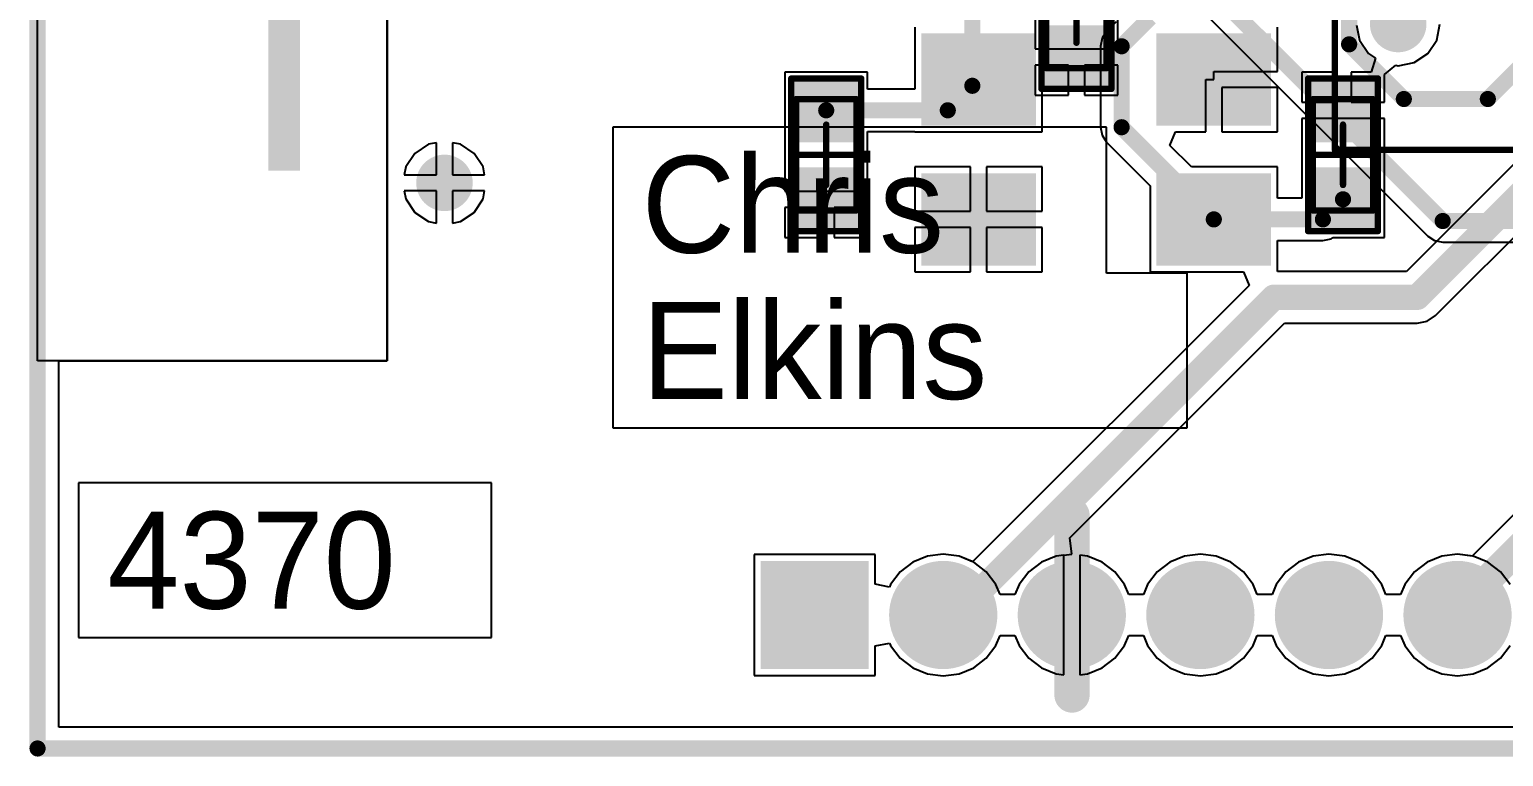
# Model space of a CAD drawing. Extents: x 1.5 to 6.07, y 1.57 to 4.74.
# Drawn here: x 1.503 to 2.416, y 3.656 to 4.107 of the extents above; entities that cross this region are included whole.
import ezdxf

# ---------------------------------------------------------------- set-up
doc = ezdxf.new("R2010")
doc.units = 0
for name, color, linetype in [('BOTTOMLAYER', 5, 'CONTINUOUS'), ('BOTTOMPASTE', 16, 'CONTINUOUS'), ('BOTTOMSOLDER', 6, 'CONTINUOUS'), ('KEEPOUTLAYER', 6, 'CONTINUOUS'), ('MECHANICAL13', 56, 'CONTINUOUS'), ('MECHANICAL15', 56, 'CONTINUOUS'), ('MULTILAYER', 9, 'CONTINUOUS'), ('PADHOLELAYER', 156, 'CONTINUOUS'), ('TOPLAYER', 1, 'CONTINUOUS'), ('TOPPASTE', 8, 'CONTINUOUS'), ('TOPSOLDER', 216, 'CONTINUOUS'), ('VIAHOLELAYER', 16, 'CONTINUOUS')]:
    doc.layers.add(name, color=color, linetype=linetype)

msp = doc.modelspace()

# ---------------------------------------------------------------- linework, layer by layer
at = {"layer": 'BOTTOMLAYER'}
for p, q in [((1.724409, 3.901575), (1.724409, 4.529374)), ((2.051181, 4.108307), (2.051181, 4.069898)), ((2.129921, 4.043347), (2.129921, 4.108307)), ((2.175791, 4.111677), (2.169852, 4.105738)), ((2.27559, 4.080827), (2.27559, 4.108307)), ((2.324663, 4.109529), (2.326492, 4.100336)), ((2.374296, 4.100336), (2.376265, 4.110236)), ((2.167007, 4.10148), (2.166008, 4.096457)), ((2.169852, 4.105738), (2.167007, 4.10148)), ((2.326492, 4.100336), (2.3321, 4.091943)), ((2.368687, 4.091943), (2.374296, 4.100336)), ((2.166008, 4.096457), (2.166008, 4.046299)), ((2.3321, 4.091943), (2.336359, 4.089097)), ((2.336359, 4.089097), (2.333719, 4.080394)), ((2.360294, 4.086334), (2.368687, 4.091943)), ((2.021811, 4.080394), (1.97063, 4.080394)), ((1.97063, 4.080394), (1.97063, 4.03315)), ((2.021811, 4.069898), (2.021811, 4.080394)), ((2.23621, 4.075837), (2.23621, 4.080827)), ((2.23621, 4.080827), (2.27559, 4.080827)), ((2.31122, 4.080394), (2.29063, 4.080394)), ((2.29063, 4.080394), (2.29063, 4.061772)), ((2.31122, 4.061772), (2.31122, 4.080394)), ((2.333719, 4.080394), (2.32122, 4.080394)), ((2.32122, 4.080394), (2.32122, 4.061772)), ((2.341811, 4.078905), (2.348841, 4.084674)), ((2.348841, 4.084674), (2.350394, 4.084365)), ((2.350394, 4.084365), (2.360294, 4.086334)), ((2.23122, 4.043347), (2.23122, 4.075837)), ((2.23122, 4.075837), (2.23621, 4.075837)), ((2.27559, 4.070827), (2.24122, 4.070827)), ((2.24122, 4.070827), (2.24122, 4.043347)), ((2.27559, 4.043347), (2.27559, 4.070827)), ((2.341811, 4.061772), (2.341811, 4.078905)), ((2.051181, 4.069898), (2.021811, 4.069898)), ((2.29063, 4.061772), (2.31122, 4.061772)), ((2.32122, 4.061772), (2.341811, 4.061772)), ((2.021811, 4.03315), (2.021811, 4.043646)), ((2.021811, 4.043646), (2.051181, 4.043646)), ((2.051181, 4.043646), (2.051181, 4.043347)), ((2.166008, 4.046299), (2.167007, 4.041276)), ((2.341811, 4.051772), (2.29063, 4.051772)), ((2.29063, 4.051772), (2.29063, 4.03315)), ((2.341811, 4.03315), (2.341811, 4.051772)), ((2.450108, 4.051555), (2.355554, 3.957001)), ((1.749942, 4.035713), (1.741549, 4.030105)), ((1.754843, 4.036688), (1.749942, 4.035713)), ((1.754843, 4.016811), (1.754843, 4.036688)), ((1.769743, 4.035713), (1.764843, 4.036688)), ((1.764843, 4.036688), (1.764843, 4.016811)), ((1.778136, 4.030105), (1.769743, 4.035713)), ((2.051181, 4.043347), (2.129921, 4.043347)), ((2.167007, 4.041276), (2.169852, 4.037018)), ((2.169852, 4.037018), (2.169852, 4.037018)), ((2.169852, 4.037018), (2.169852, 4.037018)), ((2.169852, 4.037018), (2.169852, 4.037017)), ((2.169852, 4.037017), (2.169852, 4.037018)), ((2.169852, 4.037018), (2.19685, 4.01002)), ((2.209052, 4.034944), (2.212532, 4.043347)), ((2.222303, 4.021693), (2.209052, 4.034944)), ((2.212532, 4.043347), (2.23122, 4.043347)), ((2.24122, 4.043347), (2.27559, 4.043347)), ((2.373558, 3.929591), (2.483029, 4.039062)), ((1.741549, 4.030105), (1.735941, 4.021711)), ((1.783744, 4.021711), (1.778136, 4.030105)), ((1.97063, 4.03315), (1.97063, 4.03315)), ((1.97063, 4.03315), (1.97063, 4.025276)), ((1.97063, 4.025276), (1.97063, 4.025276)), ((1.97063, 4.025276), (1.97063, 4.006654)), ((2.021811, 4.025276), (2.021811, 4.03315)), ((2.021811, 4.03315), (2.021811, 4.03315)), ((2.021811, 4.006654), (2.021811, 4.025276)), ((2.021811, 4.025276), (2.021811, 4.025276)), ((2.021811, 4.025276), (2.021811, 4.025276)), ((2.021811, 4.025276), (2.021811, 4.025276)), ((2.29063, 4.03315), (2.29063, 4.03315)), ((2.29063, 4.03315), (2.29063, 4.025275)), ((2.29063, 4.025275), (2.29063, 4.025275)), ((2.29063, 4.025275), (2.29063, 4.002339)), ((2.341811, 4.025276), (2.341811, 4.03315)), ((2.341811, 4.03315), (2.341811, 4.03315)), ((2.341811, 3.978032), (2.341811, 4.025276)), ((2.341811, 4.025276), (2.341811, 4.025276)), ((2.341811, 4.025276), (2.341811, 4.025275)), ((2.341811, 4.025275), (2.341811, 4.025276)), ((1.735941, 4.021711), (1.734966, 4.016811)), ((1.734966, 4.016811), (1.754843, 4.016811)), ((1.764843, 4.016811), (1.784719, 4.016811)), ((1.784719, 4.016811), (1.783744, 4.021711)), ((2.085551, 4.021693), (2.051181, 4.021693)), ((2.051181, 4.021693), (2.051181, 3.994213)), ((2.085551, 3.994213), (2.085551, 4.021693)), ((2.129921, 4.021693), (2.095551, 4.021693)), ((2.095551, 4.021693), (2.095551, 3.994213)), ((2.129921, 3.994213), (2.129921, 4.021693)), ((2.27559, 4.021693), (2.222303, 4.021693)), ((2.27559, 4.002339), (2.27559, 4.021693)), ((2.19685, 4.01002), (2.19685, 3.956732)), ((1.754843, 4.006811), (1.734966, 4.006811)), ((1.734966, 4.006811), (1.735941, 4.001911)), ((1.735941, 4.001911), (1.741549, 3.993517)), ((1.754843, 3.986934), (1.754843, 4.006811)), ((1.784719, 4.006811), (1.764843, 4.006811)), ((1.764843, 4.006811), (1.764843, 3.986934)), ((1.778136, 3.993517), (1.783744, 4.001911)), ((1.783744, 4.001911), (1.784719, 4.006811)), ((1.97063, 4.006654), (2.021811, 4.006654)), ((2.29063, 4.002339), (2.27559, 4.002339)), ((1.741549, 3.993517), (1.749942, 3.987909)), ((1.769743, 3.987909), (1.778136, 3.993517)), ((1.99122, 3.996654), (1.97063, 3.996654)), ((1.97063, 3.996654), (1.97063, 3.978032)), ((1.99122, 3.978032), (1.99122, 3.996654)), ((2.021811, 3.996654), (2.00122, 3.996654)), ((2.00122, 3.996654), (2.00122, 3.978032)), ((2.021811, 3.978032), (2.021811, 3.996654)), ((2.051181, 3.994213), (2.085551, 3.994213)), ((2.095551, 3.994213), (2.129921, 3.994213)), ((1.749942, 3.987909), (1.754843, 3.986934)), ((1.764843, 3.986934), (1.769743, 3.987909)), ((2.085551, 3.984213), (2.051181, 3.984213)), ((2.051181, 3.984213), (2.051181, 3.956732)), ((2.085551, 3.956732), (2.085551, 3.984213)), ((2.129921, 3.984213), (2.095551, 3.984213)), ((2.095551, 3.984213), (2.095551, 3.956732)), ((2.129921, 3.956732), (2.129921, 3.984213)), ((1.97063, 3.978032), (1.99122, 3.978032)), ((2.00122, 3.978032), (2.021811, 3.978032)), ((2.27559, 3.957001), (2.27559, 3.976087)), ((2.27559, 3.976087), (2.303779, 3.976087)), ((2.303779, 3.976087), (2.308803, 3.977086)), ((2.308803, 3.977086), (2.310218, 3.978032)), ((2.310218, 3.978032), (2.341811, 3.978032)), ((2.051181, 3.956732), (2.085551, 3.956732)), ((2.095551, 3.956732), (2.129921, 3.956732)), ((2.19685, 3.956732), (2.2546, 3.956732)), ((2.2546, 3.956732), (2.25808, 3.94833)), ((2.355554, 3.957001), (2.27559, 3.957001)), ((2.25808, 3.94833), (2.086815, 3.777065)), ((2.146977, 3.791813), (2.280053, 3.924888)), ((2.280053, 3.924888), (2.362204, 3.924888)), ((2.362204, 3.924888), (2.362205, 3.924888)), ((2.362205, 3.924888), (2.36733, 3.925908)), ((2.36733, 3.925908), (2.368349, 3.926111)), ((2.368349, 3.926111), (2.373558, 3.929591)), ((2.373558, 3.929591), (2.373559, 3.929591)), ((2.373559, 3.929591), (2.373558, 3.929591)), ((1.521, 3.674543), (1.521, 3.901575)), ((1.521, 3.901575), (1.724409, 3.901575)), ((2.148293, 3.781821), (2.146977, 3.791813)), ((2.026464, 3.781496), (1.951661, 3.781496)), ((1.951661, 3.781496), (1.951661, 3.706693)), ((2.026464, 3.763225), (2.026464, 3.781496)), ((2.058914, 3.780533), (2.049816, 3.776765)), ((2.068678, 3.781819), (2.058914, 3.780533)), ((2.078442, 3.780533), (2.068678, 3.781819)), ((2.086815, 3.777065), (2.078442, 3.780533)), ((2.143293, 3.781163), (2.148293, 3.781821)), ((2.143293, 3.744085), (2.143293, 3.781163)), ((2.158057, 3.780533), (2.153293, 3.78116)), ((2.153293, 3.78116), (2.153293, 3.744085)), ((2.167155, 3.776765), (2.158057, 3.780533)), ((2.218145, 3.780533), (2.209046, 3.776765)), ((2.227908, 3.781819), (2.218145, 3.780533)), ((2.237672, 3.780533), (2.227908, 3.781819)), ((2.24677, 3.776765), (2.237672, 3.780533)), ((2.29776, 3.780533), (2.288661, 3.776765)), ((2.307523, 3.781819), (2.29776, 3.780533)), ((2.317287, 3.780533), (2.307523, 3.781819)), ((2.326386, 3.776765), (2.317287, 3.780533)), ((2.377375, 3.780533), (2.368277, 3.776765)), ((2.387139, 3.781819), (2.377375, 3.780533)), ((2.396902, 3.780533), (2.387139, 3.781819)), ((2.406001, 3.776765), (2.396902, 3.780533)), ((2.042003, 3.77077), (2.036008, 3.762957)), ((2.049816, 3.776765), (2.042003, 3.77077)), ((2.174968, 3.77077), (2.167155, 3.776765)), ((2.180963, 3.762957), (2.174968, 3.77077)), ((2.201233, 3.77077), (2.195238, 3.762957)), ((2.209046, 3.776765), (2.201233, 3.77077)), ((2.254583, 3.77077), (2.24677, 3.776765)), ((2.260578, 3.762957), (2.254583, 3.77077)), ((2.280848, 3.77077), (2.274853, 3.762957)), ((2.288661, 3.776765), (2.280848, 3.77077)), ((2.334198, 3.77077), (2.326386, 3.776765)), ((2.340194, 3.762957), (2.334198, 3.77077)), ((2.360464, 3.77077), (2.354469, 3.762957)), ((2.368277, 3.776765), (2.360464, 3.77077)), ((2.413814, 3.77077), (2.406001, 3.776765)), ((2.419809, 3.762957), (2.413814, 3.77077)), ((2.035384, 3.76145), (2.026464, 3.763225)), ((2.036008, 3.762957), (2.035384, 3.76145)), ((2.183553, 3.756703), (2.180963, 3.762957)), ((2.195238, 3.762957), (2.192648, 3.756703)), ((2.263169, 3.756703), (2.260578, 3.762957)), ((2.274853, 3.762957), (2.272263, 3.756703)), ((2.342784, 3.756703), (2.340194, 3.762957)), ((2.354469, 3.762957), (2.351878, 3.756703)), ((2.192648, 3.756703), (2.183553, 3.756703)), ((2.272263, 3.756703), (2.263169, 3.756703)), ((2.351878, 3.756703), (2.342784, 3.756703)), ((2.143293, 3.707029), (2.143293, 3.744085)), ((2.153293, 3.744085), (2.153293, 3.707029)), ((2.026464, 3.724964), (2.035384, 3.726739)), ((2.026464, 3.706693), (2.026464, 3.724964)), ((2.035384, 3.726739), (2.036008, 3.725232)), ((2.036008, 3.725232), (2.042003, 3.71742)), ((2.095353, 3.71742), (2.101348, 3.725232)), ((2.101348, 3.725232), (2.103938, 3.731486)), ((2.103938, 3.731486), (2.113033, 3.731486)), ((2.113033, 3.731486), (2.115623, 3.725232)), ((2.115623, 3.725232), (2.121618, 3.71742)), ((2.174968, 3.71742), (2.180963, 3.725232)), ((2.180963, 3.725232), (2.183553, 3.731486)), ((2.183553, 3.731486), (2.192648, 3.731486)), ((2.192648, 3.731486), (2.195238, 3.725232)), ((2.195238, 3.725232), (2.201233, 3.71742)), ((2.254583, 3.71742), (2.260578, 3.725232)), ((2.260578, 3.725232), (2.263169, 3.731486)), ((2.263169, 3.731486), (2.272263, 3.731486)), ((2.272263, 3.731486), (2.274853, 3.725232)), ((2.274853, 3.725232), (2.280848, 3.71742)), ((2.334198, 3.71742), (2.340194, 3.725232)), ((2.340194, 3.725232), (2.342784, 3.731486)), ((2.342784, 3.731486), (2.351878, 3.731486)), ((2.351878, 3.731486), (2.354469, 3.725232)), ((2.354469, 3.725232), (2.360464, 3.71742)), ((2.413814, 3.71742), (2.419809, 3.725232)), ((2.042003, 3.71742), (2.049816, 3.711424)), ((2.08754, 3.711424), (2.095353, 3.71742)), ((2.121618, 3.71742), (2.129431, 3.711424)), ((2.167155, 3.711424), (2.174968, 3.71742)), ((2.201233, 3.71742), (2.209046, 3.711424)), ((2.24677, 3.711424), (2.254583, 3.71742)), ((2.280848, 3.71742), (2.288661, 3.711424)), ((2.326386, 3.711424), (2.334198, 3.71742)), ((2.360464, 3.71742), (2.368277, 3.711424)), ((2.406001, 3.711424), (2.413814, 3.71742)), ((1.951661, 3.706693), (2.026464, 3.706693)), ((2.049816, 3.711424), (2.058914, 3.707656)), ((2.058914, 3.707656), (2.068678, 3.70637)), ((2.068678, 3.70637), (2.078442, 3.707656)), ((2.078442, 3.707656), (2.08754, 3.711424)), ((2.129431, 3.711424), (2.138529, 3.707656)), ((2.138529, 3.707656), (2.143293, 3.707029)), ((2.153293, 3.707029), (2.158057, 3.707656)), ((2.158057, 3.707656), (2.167155, 3.711424)), ((2.209046, 3.711424), (2.218145, 3.707656)), ((2.218145, 3.707656), (2.227908, 3.70637)), ((2.227908, 3.70637), (2.237672, 3.707656)), ((2.237672, 3.707656), (2.24677, 3.711424)), ((2.288661, 3.711424), (2.29776, 3.707656)), ((2.29776, 3.707656), (2.307523, 3.70637)), ((2.307523, 3.70637), (2.317287, 3.707656)), ((2.317287, 3.707656), (2.326386, 3.711424)), ((2.368277, 3.711424), (2.377375, 3.707656)), ((2.377375, 3.707656), (2.387139, 3.70637)), ((2.387139, 3.70637), (2.396902, 3.707656)), ((2.396902, 3.707656), (2.406001, 3.711424)), ((3.093173, 3.674543), (1.521, 3.674543))]:
    msp.add_line(p, q, dxfattribs=at)
for points, const_width in [([(2.086693, 4.071969), (2.086693, 4.209134)], 0.01), ([(2.179134, 4.096457), (2.196831, 4.114154)], 0.01), ([(2.179134, 4.046299), (2.179134, 4.096457)], 0.01), ([(2.071496, 4.056772), (2.086693, 4.071969)], 0.01), ([(1.99622, 4.056772), (2.071496, 4.056772)], 0.01), ([(2.362205, 3.940945), (2.476378, 4.055118)], 0.015748), ([(2.179134, 4.046299), (2.23622, 3.989213)], 0.01), ([(2.303779, 3.989213), (2.31622, 4.001654)], 0.01), ([(2.23622, 3.989213), (2.303779, 3.989213)], 0.01), ([(2.076552, 3.744095), (2.273402, 3.940945)], 0.015748), ([(2.273402, 3.940945), (2.362205, 3.940945)], 0.015748)]:
    msp.add_lwpolyline(points, dxfattribs=dict(at, const_width=const_width))
for points, const_width in [([(2.341644, 4.110236, 1), (2.359144, 4.110236, 1)], 0.0175), ([(2.176634, 4.096457, 1), (2.181634, 4.096457, 1)], 0.005), ([(2.176634, 4.096457, 1), (2.181634, 4.096457, 1)], 0.005), ([(2.084193, 4.071969, 1), (2.089193, 4.071969, 1)], 0.005), ([(2.084193, 4.071969, 1), (2.089193, 4.071969, 1)], 0.005), ([(1.99372, 4.056772, 1), (1.99872, 4.056772, 1)], 0.005), ([(2.068996, 4.056772, 1), (2.073996, 4.056772, 1)], 0.005), ([(2.068996, 4.056772, 1), (2.073996, 4.056772, 1)], 0.005), ([(2.176634, 4.046299, 1), (2.181634, 4.046299, 1)], 0.005), ([(2.176634, 4.046299, 1), (2.181634, 4.046299, 1)], 0.005), ([(1.751092, 4.011811, 1), (1.768593, 4.011811, 1)], 0.0175), ([(2.31372, 4.001654, 1), (2.31872, 4.001654, 1)], 0.005), ([(2.23372, 3.989213, 1), (2.23872, 3.989213, 1)], 0.005), ([(2.23372, 3.989213, 1), (2.23872, 3.989213, 1)], 0.005), ([(2.301279, 3.989213, 1), (2.306279, 3.989213, 1)], 0.005), ([(2.301279, 3.989213, 1), (2.306279, 3.989213, 1)], 0.005), ([(2.269465, 3.940945, 1), (2.277339, 3.940945, 1)], 0.007874), ([(2.269465, 3.940945, 1), (2.277339, 3.940945, 1)], 0.007874), ([(2.358268, 3.940945, 1), (2.366142, 3.940945, 1)], 0.007874), ([(2.358268, 3.940945, 1), (2.366142, 3.940945, 1)], 0.007874), ([(2.053914, 3.744095, 1), (2.083442, 3.744095, 1)], 0.029528), ([(2.133529, 3.744095, 1), (2.163057, 3.744095, 1)], 0.029528), ([(2.213144, 3.744095, 1), (2.242672, 3.744095, 1)], 0.029528), ([(2.29276, 3.744095, 1), (2.322287, 3.744095, 1)], 0.029528), ([(2.372375, 3.744095, 1), (2.401902, 3.744095, 1)], 0.029528), ([(2.072615, 3.744095, 1), (2.080489, 3.744095, 1)], 0.007874)]:
    msp.add_lwpolyline(points, format="xyb", close=True, dxfattribs=dict(at, const_width=const_width))
for points in [[(1.650788, 4.136614), (1.650788, 4.019291), (1.670473, 4.136614), (1.670473, 4.019291)], [(2.122047, 4.100433), (2.059055, 4.100433), (2.122047, 4.051221), (2.059055, 4.051221)], [(2.267716, 4.100433), (2.204724, 4.100433), (2.267716, 4.051221), (2.204724, 4.051221)], [(1.978504, 4.041024), (2.013937, 4.041024), (1.978504, 4.07252), (2.013937, 4.07252)], [(2.333937, 4.07252), (2.298504, 4.07252), (2.333937, 4.041024), (2.298504, 4.041024)], [(1.978504, 3.985906), (2.013937, 3.985906), (1.978504, 4.017402), (2.013937, 4.017402)], [(2.333937, 4.017402), (2.298504, 4.017402), (2.333937, 3.985906), (2.298504, 3.985906)], [(2.122047, 4.013819), (2.059055, 4.013819), (2.122047, 3.964606), (2.059055, 3.964606)], [(2.267716, 4.013819), (2.204724, 4.013819), (2.267716, 3.964606), (2.204724, 3.964606)], [(1.959535, 3.714567), (2.01859, 3.714567), (1.959535, 3.773622), (2.01859, 3.773622)]]:
    msp.add_solid(points, dxfattribs=at)
at = {"layer": 'BOTTOMPASTE'}
for points in [[(2.122047, 4.100433), (2.059055, 4.100433), (2.122047, 4.051221), (2.059055, 4.051221)], [(2.267716, 4.100433), (2.204724, 4.100433), (2.267716, 4.051221), (2.204724, 4.051221)], [(1.978504, 4.041024), (2.013937, 4.041024), (1.978504, 4.07252), (2.013937, 4.07252)], [(2.333937, 4.07252), (2.298504, 4.07252), (2.333937, 4.041024), (2.298504, 4.041024)], [(1.978504, 3.985906), (2.013937, 3.985906), (1.978504, 4.017402), (2.013937, 4.017402)], [(2.333937, 4.017402), (2.298504, 4.017402), (2.333937, 3.985906), (2.298504, 3.985906)], [(2.122047, 4.013819), (2.059055, 4.013819), (2.122047, 3.964606), (2.059055, 3.964606)], [(2.267716, 4.013819), (2.204724, 4.013819), (2.267716, 3.964606), (2.204724, 3.964606)]]:
    msp.add_solid(points, dxfattribs=at)
at = {"layer": 'BOTTOMSOLDER', "const_width": 0.033528}
for points in [[(2.051914, 3.744095, 1), (2.085442, 3.744095, 1)], [(2.131529, 3.744095, 1), (2.165057, 3.744095, 1)], [(2.211145, 3.744095, 1), (2.244672, 3.744095, 1)], [(2.29076, 3.744095, 1), (2.324287, 3.744095, 1)], [(2.370375, 3.744095, 1), (2.403903, 3.744095, 1)]]:
    msp.add_lwpolyline(points, format="xyb", close=True, dxfattribs=at)
at = {"layer": 'BOTTOMSOLDER'}
for points in [[(2.126047, 4.104433), (2.055055, 4.104433), (2.126047, 4.047221), (2.055055, 4.047221)], [(2.271716, 4.104433), (2.200724, 4.104433), (2.271716, 4.047221), (2.200724, 4.047221)], [(1.974504, 4.037024), (2.017937, 4.037024), (1.974504, 4.07652), (2.017937, 4.07652)], [(2.337937, 4.07652), (2.294504, 4.07652), (2.337937, 4.037024), (2.294504, 4.037024)], [(1.974504, 3.981906), (2.017937, 3.981906), (1.974504, 4.021402), (2.017937, 4.021402)], [(2.126047, 4.017819), (2.055055, 4.017819), (2.126047, 3.960606), (2.055055, 3.960606)], [(2.271716, 4.017819), (2.200724, 4.017819), (2.271716, 3.960606), (2.200724, 3.960606)], [(2.337937, 4.021402), (2.294504, 4.021402), (2.337937, 3.981906), (2.294504, 3.981906)], [(1.955535, 3.710567), (2.02259, 3.710567), (1.955535, 3.777622), (2.02259, 3.777622)]]:
    msp.add_solid(points, dxfattribs=at)
at = {"layer": 'KEEPOUTLAYER', "const_width": 0.01}
for points in [[(1.507874, 3.661417), (1.507874, 4.73622)], [(1.507874, 3.661417), (3.106299, 3.661417)]]:
    msp.add_lwpolyline(points, dxfattribs=at)
at = {"layer": 'KEEPOUTLAYER', "const_width": 0.005}
msp.add_lwpolyline([(1.505374, 3.661417, 1), (1.510374, 3.661417, 1)], format="xyb", close=True, dxfattribs=at)
msp.add_lwpolyline([(1.505374, 3.661417, 1), (1.510374, 3.661417, 1)], format="xyb", close=True, dxfattribs=at)
at = {"layer": 'MECHANICAL13', "const_width": 0.003937}
for points in [[(2.13248, 4.082874), (2.13248, 4.151772)], [(2.169882, 4.082874), (2.169882, 4.151772)], [(2.13248, 4.082874), (2.169882, 4.082874)], [(1.97752, 4.063662), (2.014921, 4.063662)], [(1.97752, 3.994764), (1.97752, 4.063662)], [(2.014921, 3.994764), (2.014921, 4.063662)], [(2.297519, 4.063662), (2.334921, 4.063662)], [(2.297519, 3.994764), (2.297519, 4.063662)], [(2.334921, 3.994764), (2.334921, 4.063662)], [(1.97752, 3.994764), (2.014921, 3.994764)], [(2.297519, 3.994764), (2.334921, 3.994764)]]:
    msp.add_lwpolyline(points, dxfattribs=at)
at = {"layer": 'MECHANICAL13', "const_width": 0.001969}
for points in [[(2.131496, 4.082874, 1), (2.133464, 4.082874, 1)], [(2.131496, 4.082874, 1), (2.133464, 4.082874, 1)], [(2.168897, 4.082874, 1), (2.170866, 4.082874, 1)], [(2.168897, 4.082874, 1), (2.170866, 4.082874, 1)], [(1.976535, 4.063662, 1), (1.978504, 4.063662, 1)], [(1.976535, 4.063662, 1), (1.978504, 4.063662, 1)], [(2.013937, 4.063662, 1), (2.015905, 4.063662, 1)], [(2.013937, 4.063662, 1), (2.015905, 4.063662, 1)], [(2.296535, 4.063662, 1), (2.298504, 4.063662, 1)], [(2.296535, 4.063662, 1), (2.298504, 4.063662, 1)], [(2.333937, 4.063662, 1), (2.335905, 4.063662, 1)], [(2.333937, 4.063662, 1), (2.335905, 4.063662, 1)], [(1.976535, 3.994764, 1), (1.978504, 3.994764, 1)], [(1.976535, 3.994764, 1), (1.978504, 3.994764, 1)], [(2.013937, 3.994764, 1), (2.015905, 3.994764, 1)], [(2.013937, 3.994764, 1), (2.015905, 3.994764, 1)], [(2.296535, 3.994764, 1), (2.298504, 3.994764, 1)], [(2.296535, 3.994764, 1), (2.298504, 3.994764, 1)], [(2.333937, 3.994764, 1), (2.335905, 3.994764, 1)], [(2.333937, 3.994764, 1), (2.335905, 3.994764, 1)]]:
    msp.add_lwpolyline(points, format="xyb", close=True, dxfattribs=at)
at = {"layer": 'MECHANICAL15', "const_width": 0.003937}
for points in [[(2.311181, 4.032284), (2.311181, 4.599213)], [(2.129527, 4.070079), (2.129527, 4.164567)], [(2.172835, 4.070079), (2.172835, 4.164567)], [(2.151181, 4.098622), (2.151181, 4.136024)], [(1.974567, 4.076457), (2.017874, 4.076457)], [(1.974567, 3.981969), (1.974567, 4.076457)], [(2.017874, 3.981969), (2.017874, 4.076457)], [(2.129527, 4.070079), (2.172835, 4.070079)], [(2.294567, 4.076457), (2.337874, 4.076457)], [(2.294567, 3.981969), (2.294567, 4.076457)], [(2.337874, 3.981969), (2.337874, 4.076457)], [(1.99622, 4.010512), (1.99622, 4.047913)], [(2.31622, 4.010512), (2.31622, 4.047913)], [(1.97752, 4.029213), (2.014921, 4.029213)], [(2.297519, 4.029213), (2.334921, 4.029213)], [(2.311181, 4.032284), (2.87811, 4.032284)], [(1.974567, 3.981969), (2.017874, 3.981969)], [(2.294567, 3.981969), (2.337874, 3.981969)]]:
    msp.add_lwpolyline(points, dxfattribs=at)
at = {"layer": 'MECHANICAL15', "const_width": 0.001969}
for points in [[(2.150197, 4.098622, 1), (2.152165, 4.098622, 1)], [(1.973583, 4.076457, 1), (1.975551, 4.076457, 1)], [(1.973583, 4.076457, 1), (1.975551, 4.076457, 1)], [(2.01689, 4.076457, 1), (2.018858, 4.076457, 1)], [(2.01689, 4.076457, 1), (2.018858, 4.076457, 1)], [(2.128543, 4.070079, 1), (2.130512, 4.070079, 1)], [(2.128543, 4.070079, 1), (2.130512, 4.070079, 1)], [(2.17185, 4.070079, 1), (2.173819, 4.070079, 1)], [(2.17185, 4.070079, 1), (2.173819, 4.070079, 1)], [(2.293582, 4.076457, 1), (2.295551, 4.076457, 1)], [(2.293582, 4.076457, 1), (2.295551, 4.076457, 1)], [(2.33689, 4.076457, 1), (2.338858, 4.076457, 1)], [(2.33689, 4.076457, 1), (2.338858, 4.076457, 1)], [(1.995236, 4.047913, 1), (1.997205, 4.047913, 1)], [(2.315236, 4.047913, 1), (2.317204, 4.047913, 1)], [(1.976535, 4.029213, 1), (1.978504, 4.029213, 1)], [(2.013937, 4.029213, 1), (2.015905, 4.029213, 1)], [(2.296535, 4.029213, 1), (2.298504, 4.029213, 1)], [(2.310197, 4.032284, 1), (2.312165, 4.032284, 1)], [(2.310197, 4.032284, 1), (2.312165, 4.032284, 1)], [(2.333937, 4.029213, 1), (2.335905, 4.029213, 1)], [(1.995236, 4.010512, 1), (1.997205, 4.010512, 1)], [(2.315236, 4.010512, 1), (2.317204, 4.010512, 1)], [(1.973583, 3.981969, 1), (1.975551, 3.981969, 1)], [(1.973583, 3.981969, 1), (1.975551, 3.981969, 1)], [(2.01689, 3.981969, 1), (2.018858, 3.981969, 1)], [(2.01689, 3.981969, 1), (2.018858, 3.981969, 1)], [(2.293582, 3.981969, 1), (2.295551, 3.981969, 1)], [(2.293582, 3.981969, 1), (2.295551, 3.981969, 1)], [(2.33689, 3.981969, 1), (2.338858, 3.981969, 1)], [(2.33689, 3.981969, 1), (2.338858, 3.981969, 1)]]:
    msp.add_lwpolyline(points, format="xyb", close=True, dxfattribs=at)
at = {"layer": 'MULTILAYER'}
for p, q in [((1.507874, 3.901575), (1.507874, 4.730315)), ((1.724409, 4.730315), (1.724409, 3.901575)), ((1.724409, 3.901575), (1.507874, 3.901575))]:
    msp.add_line(p, q, dxfattribs=at)
for points, const_width in [([(2.341644, 4.110236, 1), (2.359144, 4.110236, 1)], 0.0175), ([(1.751092, 4.011811, 1), (1.768593, 4.011811, 1)], 0.0175), ([(2.053914, 3.744095, 1), (2.083442, 3.744095, 1)], 0.029528), ([(2.133529, 3.744095, 1), (2.163057, 3.744095, 1)], 0.029528), ([(2.213144, 3.744095, 1), (2.242672, 3.744095, 1)], 0.029528), ([(2.29276, 3.744095, 1), (2.322287, 3.744095, 1)], 0.029528), ([(2.372375, 3.744095, 1), (2.401902, 3.744095, 1)], 0.029528)]:
    msp.add_lwpolyline(points, format="xyb", close=True, dxfattribs=dict(at, const_width=const_width))
msp.add_solid([(1.959535, 3.714567), (2.01859, 3.714567), (1.959535, 3.773622), (2.01859, 3.773622)], dxfattribs=at)
at = {"layer": 'PADHOLELAYER', "const_width": 0.017716}
for points in [[(1.980204, 3.744095, 1), (1.997921, 3.744095, 1)], [(2.05982, 3.744095, 1), (2.077536, 3.744095, 1)], [(2.139435, 3.744095, 1), (2.157151, 3.744095, 1)], [(2.21905, 3.744095, 1), (2.236767, 3.744095, 1)], [(2.298665, 3.744095, 1), (2.316382, 3.744095, 1)], [(2.37828, 3.744095, 1), (2.395997, 3.744095, 1)]]:
    msp.add_lwpolyline(points, format="xyb", close=True, dxfattribs=at)
at = {"layer": 'TOPLAYER'}
for p, q in [((1.724409, 3.901575), (1.724409, 4.649086)), ((2.209222, 4.138356), (2.368671, 3.978907)), ((2.12559, 4.113386), (2.12559, 4.094764)), ((2.176771, 4.094764), (2.176771, 4.113386)), ((2.12559, 4.094764), (2.176771, 4.094764)), ((2.146181, 4.084764), (2.12559, 4.084764)), ((2.12559, 4.084764), (2.12559, 4.066142)), ((2.146181, 4.066142), (2.146181, 4.084764)), ((2.176771, 4.084764), (2.156181, 4.084764)), ((2.156181, 4.084764), (2.156181, 4.066142)), ((2.176771, 4.066142), (2.176771, 4.084764)), ((2.12559, 4.066142), (2.146181, 4.066142)), ((2.156181, 4.066142), (2.176771, 4.066142)), ((2.169676, 4.046359), (1.864016, 4.046359)), ((1.864016, 4.046359), (1.864016, 3.95063)), ((2.169676, 3.955807), (2.169676, 4.046359)), ((1.749942, 4.035713), (1.741549, 4.030105)), ((1.754843, 4.036688), (1.749942, 4.035713)), ((1.754843, 4.016811), (1.754843, 4.036688)), ((1.769743, 4.035713), (1.764843, 4.036688)), ((1.764843, 4.036688), (1.764843, 4.016811)), ((1.778136, 4.030105), (1.769743, 4.035713)), ((1.741549, 4.030105), (1.735941, 4.021711)), ((1.783744, 4.021711), (1.778136, 4.030105)), ((1.735941, 4.021711), (1.734966, 4.016811)), ((1.734966, 4.016811), (1.754843, 4.016811)), ((1.764843, 4.016811), (1.784719, 4.016811)), ((1.784719, 4.016811), (1.783744, 4.021711)), ((1.754843, 4.006811), (1.734966, 4.006811)), ((1.734966, 4.006811), (1.735941, 4.001911)), ((1.735941, 4.001911), (1.741549, 3.993517)), ((1.754843, 3.986934), (1.754843, 4.006811)), ((1.784719, 4.006811), (1.764843, 4.006811)), ((1.764843, 4.006811), (1.764843, 3.986934)), ((1.778136, 3.993517), (1.783744, 4.001911)), ((1.783744, 4.001911), (1.784719, 4.006811)), ((1.741549, 3.993517), (1.749942, 3.987909)), ((1.769743, 3.987909), (1.778136, 3.993517)), ((1.749942, 3.987909), (1.754843, 3.986934)), ((1.764843, 3.986934), (1.769743, 3.987909)), ((2.368671, 3.978907), (2.37293, 3.976062)), ((2.37293, 3.976062), (2.377953, 3.975063)), ((2.377953, 3.975063), (2.474409, 3.975063)), ((2.21966, 3.955807), (2.169676, 3.955807)), ((2.21966, 3.860079), (2.21966, 3.955807)), ((1.864016, 3.95063), (1.864016, 3.860079)), ((1.521, 3.674543), (1.521, 3.901575)), ((1.521, 3.901575), (1.724409, 3.901575)), ((1.864016, 3.860079), (2.21966, 3.860079)), ((2.471738, 3.856215), (2.396155, 3.780632)), ((1.788984, 3.825886), (1.533307, 3.825886)), ((1.533307, 3.825886), (1.533307, 3.730157)), ((1.788984, 3.730157), (1.788984, 3.825886)), ((2.026464, 3.781496), (1.951661, 3.781496)), ((1.951661, 3.781496), (1.951661, 3.706693)), ((2.026464, 3.763225), (2.026464, 3.781496)), ((2.058914, 3.780533), (2.049816, 3.776765)), ((2.068678, 3.781819), (2.058914, 3.780533)), ((2.078442, 3.780533), (2.068678, 3.781819)), ((2.08754, 3.776765), (2.078442, 3.780533)), ((2.138529, 3.780533), (2.129431, 3.776765)), ((2.143293, 3.78116), (2.138529, 3.780533)), ((2.143293, 3.744085), (2.143293, 3.78116)), ((2.158057, 3.780533), (2.153293, 3.78116)), ((2.153293, 3.78116), (2.153293, 3.744085)), ((2.167155, 3.776765), (2.158057, 3.780533)), ((2.218145, 3.780533), (2.209046, 3.776765)), ((2.227908, 3.781819), (2.218145, 3.780533)), ((2.237672, 3.780533), (2.227908, 3.781819)), ((2.24677, 3.776765), (2.237672, 3.780533)), ((2.29776, 3.780533), (2.288661, 3.776765)), ((2.307523, 3.781819), (2.29776, 3.780533)), ((2.317287, 3.780533), (2.307523, 3.781819)), ((2.326386, 3.776765), (2.317287, 3.780533)), ((2.377375, 3.780533), (2.368277, 3.776765)), ((2.387139, 3.781819), (2.377375, 3.780533)), ((2.396155, 3.780632), (2.387139, 3.781819)), ((2.042003, 3.77077), (2.036008, 3.762957)), ((2.049816, 3.776765), (2.042003, 3.77077)), ((2.095353, 3.77077), (2.08754, 3.776765)), ((2.101348, 3.762957), (2.095353, 3.77077)), ((2.121618, 3.77077), (2.115623, 3.762957)), ((2.129431, 3.776765), (2.121618, 3.77077)), ((2.174968, 3.77077), (2.167155, 3.776765)), ((2.180963, 3.762957), (2.174968, 3.77077)), ((2.201233, 3.77077), (2.195238, 3.762957)), ((2.209046, 3.776765), (2.201233, 3.77077)), ((2.254583, 3.77077), (2.24677, 3.776765)), ((2.260578, 3.762957), (2.254583, 3.77077)), ((2.280848, 3.77077), (2.274853, 3.762957)), ((2.288661, 3.776765), (2.280848, 3.77077)), ((2.334198, 3.77077), (2.326386, 3.776765)), ((2.340194, 3.762957), (2.334198, 3.77077)), ((2.360464, 3.77077), (2.354469, 3.762957)), ((2.368277, 3.776765), (2.360464, 3.77077)), ((2.035384, 3.76145), (2.026464, 3.763225)), ((2.036008, 3.762957), (2.035384, 3.76145)), ((2.103938, 3.756703), (2.101348, 3.762957)), ((2.115623, 3.762957), (2.113033, 3.756703)), ((2.183553, 3.756703), (2.180963, 3.762957)), ((2.195238, 3.762957), (2.192648, 3.756703)), ((2.263169, 3.756703), (2.260578, 3.762957)), ((2.274853, 3.762957), (2.272263, 3.756703)), ((2.342784, 3.756703), (2.340194, 3.762957)), ((2.354469, 3.762957), (2.351878, 3.756703)), ((2.113033, 3.756703), (2.103938, 3.756703)), ((2.192648, 3.756703), (2.183553, 3.756703)), ((2.272263, 3.756703), (2.263169, 3.756703)), ((2.351878, 3.756703), (2.342784, 3.756703)), ((2.143293, 3.707029), (2.143293, 3.744085)), ((2.153293, 3.744085), (2.153293, 3.707029)), ((1.533307, 3.730157), (1.788984, 3.730157)), ((2.026464, 3.724964), (2.035384, 3.726739)), ((2.026464, 3.706693), (2.026464, 3.724964)), ((2.035384, 3.726739), (2.036008, 3.725232)), ((2.036008, 3.725232), (2.042003, 3.71742)), ((2.095353, 3.71742), (2.101348, 3.725232)), ((2.101348, 3.725232), (2.103938, 3.731486)), ((2.103938, 3.731486), (2.113033, 3.731486)), ((2.113033, 3.731486), (2.115623, 3.725232)), ((2.115623, 3.725232), (2.121618, 3.71742)), ((2.174968, 3.71742), (2.180963, 3.725232)), ((2.180963, 3.725232), (2.183553, 3.731486)), ((2.183553, 3.731486), (2.192648, 3.731486)), ((2.192648, 3.731486), (2.195238, 3.725232)), ((2.195238, 3.725232), (2.201233, 3.71742)), ((2.254583, 3.71742), (2.260578, 3.725232)), ((2.260578, 3.725232), (2.263169, 3.731486)), ((2.263169, 3.731486), (2.272263, 3.731486)), ((2.272263, 3.731486), (2.274853, 3.725232)), ((2.274853, 3.725232), (2.280848, 3.71742)), ((2.334198, 3.71742), (2.340194, 3.725232)), ((2.340194, 3.725232), (2.342784, 3.731486)), ((2.342784, 3.731486), (2.351878, 3.731486)), ((2.351878, 3.731486), (2.354469, 3.725232)), ((2.354469, 3.725232), (2.360464, 3.71742)), ((2.413814, 3.71742), (2.419809, 3.725232)), ((2.042003, 3.71742), (2.049816, 3.711424)), ((2.08754, 3.711424), (2.095353, 3.71742)), ((2.121618, 3.71742), (2.129431, 3.711424)), ((2.167155, 3.711424), (2.174968, 3.71742)), ((2.201233, 3.71742), (2.209046, 3.711424)), ((2.24677, 3.711424), (2.254583, 3.71742)), ((2.280848, 3.71742), (2.288661, 3.711424)), ((2.326386, 3.711424), (2.334198, 3.71742)), ((2.360464, 3.71742), (2.368277, 3.711424)), ((2.406001, 3.711424), (2.413814, 3.71742)), ((1.951661, 3.706693), (2.026464, 3.706693)), ((2.049816, 3.711424), (2.058914, 3.707656)), ((2.058914, 3.707656), (2.068678, 3.70637)), ((2.068678, 3.70637), (2.078442, 3.707656)), ((2.078442, 3.707656), (2.08754, 3.711424)), ((2.129431, 3.711424), (2.138529, 3.707656)), ((2.138529, 3.707656), (2.143293, 3.707029)), ((2.153293, 3.707029), (2.158057, 3.707656)), ((2.158057, 3.707656), (2.167155, 3.711424)), ((2.209046, 3.711424), (2.218145, 3.707656)), ((2.218145, 3.707656), (2.227908, 3.70637)), ((2.227908, 3.70637), (2.237672, 3.707656)), ((2.237672, 3.707656), (2.24677, 3.711424)), ((2.288661, 3.711424), (2.29776, 3.707656)), ((2.29776, 3.707656), (2.307523, 3.70637)), ((2.307523, 3.70637), (2.317287, 3.707656)), ((2.317287, 3.707656), (2.326386, 3.711424)), ((2.368277, 3.711424), (2.377375, 3.707656)), ((2.377375, 3.707656), (2.387139, 3.70637)), ((2.387139, 3.70637), (2.396902, 3.707656)), ((2.396902, 3.707656), (2.406001, 3.711424)), ((3.093173, 3.674543), (1.521, 3.674543))]:
    msp.add_line(p, q, dxfattribs=at)
for points, const_width in [([(2.218504, 4.147638), (2.377953, 3.988189)], 0.01), ([(2.32002, 4.097655), (2.32002, 4.134705)], 0.01), ([(2.32002, 4.097655), (2.353895, 4.063779)], 0.01), ([(2.405905, 4.063779), (2.433858, 4.091732)], 0.01), ([(2.353895, 4.063779), (2.405905, 4.063779)], 0.01), ([(2.377953, 3.988189), (2.474409, 3.988189)], 0.01), ([(2.385827, 3.746063), (2.483858, 3.844095)], 0.017874), ([(2.148425, 3.694488), (2.148425, 3.805906)], 0.021811), ([(2.383858, 3.761811), (2.401575, 3.761811)], 0.017874), ([(2.383858, 3.761811), (2.401575, 3.744095)], 0.017874)]:
    msp.add_lwpolyline(points, dxfattribs=dict(at, const_width=const_width))
for points, const_width in [([(2.341644, 4.110236, 1), (2.359144, 4.110236, 1)], 0.0175), ([(2.31752, 4.097655, 1), (2.32252, 4.097655, 1)], 0.005), ([(2.31752, 4.097655, 1), (2.32252, 4.097655, 1)], 0.005), ([(2.351395, 4.063779, 1), (2.356395, 4.063779, 1)], 0.005), ([(2.351395, 4.063779, 1), (2.356395, 4.063779, 1)], 0.005), ([(2.403405, 4.063779, 1), (2.408406, 4.063779, 1)], 0.005), ([(2.403405, 4.063779, 1), (2.408406, 4.063779, 1)], 0.005), ([(1.751092, 4.011811, 1), (1.768593, 4.011811, 1)], 0.0175), ([(2.375453, 3.988189, 1), (2.380453, 3.988189, 1)], 0.005), ([(2.375453, 3.988189, 1), (2.380453, 3.988189, 1)], 0.005), ([(2.142972, 3.805906, 1), (2.153878, 3.805906, 1)], 0.010906), ([(2.053914, 3.744095, 1), (2.083442, 3.744095, 1)], 0.029528), ([(2.133529, 3.744095, 1), (2.163057, 3.744095, 1)], 0.029528), ([(2.213144, 3.744095, 1), (2.242672, 3.744095, 1)], 0.029528), ([(2.29276, 3.744095, 1), (2.322287, 3.744095, 1)], 0.029528), ([(2.372375, 3.744095, 1), (2.401902, 3.744095, 1)], 0.029528), ([(2.37939, 3.761811, 1), (2.388327, 3.761811, 1)], 0.008937), ([(2.37939, 3.761811, 1), (2.388327, 3.761811, 1)], 0.008937), ([(2.397106, 3.761811, 1), (2.406043, 3.761811, 1)], 0.008937), ([(2.381358, 3.746063, 1), (2.390295, 3.746063, 1)], 0.008937), ([(2.397106, 3.744095, 1), (2.406043, 3.744095, 1)], 0.008937), ([(2.142972, 3.694488, 1), (2.153878, 3.694488, 1)], 0.010906)]:
    msp.add_lwpolyline(points, format="xyb", close=True, dxfattribs=dict(at, const_width=const_width))
for points in [[(2.168897, 4.105512), (2.133464, 4.105512), (2.168897, 4.074016), (2.133464, 4.074016)], [(1.959535, 3.714567), (2.01859, 3.714567), (1.959535, 3.773622), (2.01859, 3.773622)]]:
    msp.add_solid(points, dxfattribs=at)
at = {"layer": 'TOPPASTE'}
msp.add_solid([(2.168897, 4.105512), (2.133464, 4.105512), (2.168897, 4.074016), (2.133464, 4.074016)], dxfattribs=at)
at = {"layer": 'TOPSOLDER', "const_width": 0.033528}
for points in [[(2.051914, 3.744095, 1), (2.085442, 3.744095, 1)], [(2.131529, 3.744095, 1), (2.165057, 3.744095, 1)], [(2.211145, 3.744095, 1), (2.244672, 3.744095, 1)], [(2.29076, 3.744095, 1), (2.324287, 3.744095, 1)], [(2.370375, 3.744095, 1), (2.403903, 3.744095, 1)]]:
    msp.add_lwpolyline(points, format="xyb", close=True, dxfattribs=at)
at = {"layer": 'TOPSOLDER'}
for points in [[(2.172897, 4.109512), (2.129464, 4.109512), (2.172897, 4.070016), (2.129464, 4.070016)], [(1.955535, 3.710567), (2.02259, 3.710567), (1.955535, 3.777622), (2.02259, 3.777622)]]:
    msp.add_solid(points, dxfattribs=at)
at = {"layer": 'VIAHOLELAYER', "const_width": 0.01}
for points in [[(2.345394, 4.110236, 1), (2.355394, 4.110236, 1)], [(1.754843, 4.011811, 1), (1.764843, 4.011811, 1)]]:
    msp.add_lwpolyline(points, format="xyb", close=True, dxfattribs=at)

# ---------------------------------------------------------------- texts
at = {"layer": 'TOPLAYER'}
for s, p in [('Chris', (1.88189, 3.968504)), ('Elkins', (1.88189, 3.877953)), ('4370', (1.551181, 3.748032))]:
    msp.add_text(s, height=0.06, dxfattribs=at).set_placement(p)

doc.saveas('drawing.dxf')
